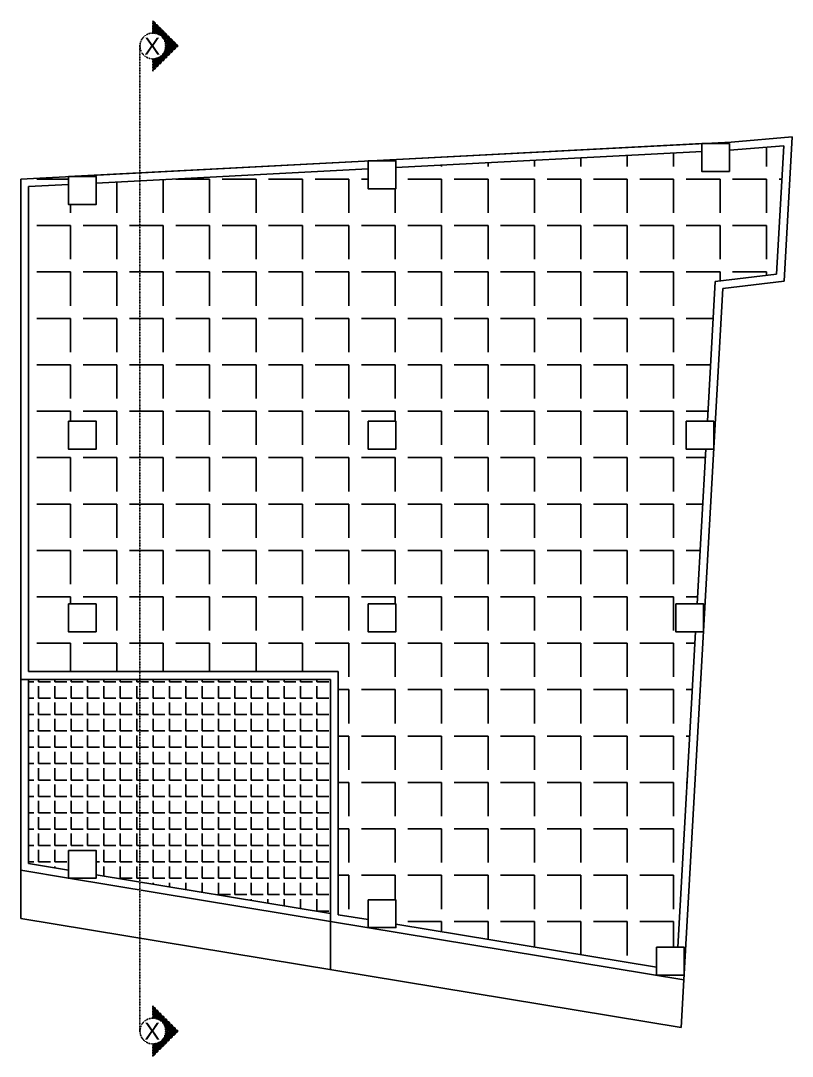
# Model space of a CAD drawing. Header units: inches. Extents: x -14619 to 1971361, y -855114 to -978.
# Drawn here: x 18585 to 18974, y -13081 to -12560 of the extents above; entities that cross this region are included whole.
import ezdxf

# ---------------------------------------------------------------- set-up
doc = ezdxf.new("R2010")
doc.units = ezdxf.units.IN
doc.header["$LTSCALE"] = 0.5
doc.header["$MEASUREMENT"] = 0
doc.linetypes.add('CENTERX2', pattern=[4, 2.5, -0.5, 0.5, -0.5])
doc.layers.add('A-Sect-Iden', color=111, linetype='CENTERX2')
doc.layers.add('Toilet', color=7, linetype='Continuous', lineweight=25)
doc.styles.add('HEADING', font='swissel.ttf')

msp = doc.modelspace()

# ---------------------------------------------------------------- hatches: boundary and pattern name
at = {"layer": 'A-Sect-Iden', "ltscale": 0.5}
h = msp.add_hatch(dxfattribs=at)
h.set_pattern_fill('ANSI37', color=2, scale=4.8, angle=359.9886, style=0)
h.set_pattern_definition([(225.0114023, (44570.2475, -6632.8458), (0.424348492, -0.424179628), []), (315.0114023, (44570.2475, -6632.8458), (0.424179628, 0.424348492), [])])
h.paths.add_polyline_path([(18651.78, -12565.78), (18651.78, -12559.55), (18664.49, -12572.26), (18651.77, -12584.97), (18651.77, -12578.74, 1)])
h = msp.add_hatch(dxfattribs=at)
h.set_pattern_fill('ANSI37', color=2, scale=4.8, angle=359.9886, style=0)
h.set_pattern_definition([(225.0114023, (44570.2475, -7129.05434), (0.424348492, -0.424179628), []), (315.0114023, (44570.2475, -7129.05434), (0.424179628, 0.424348492), [])])
h.paths.add_polyline_path([(18651.78, -13061.99), (18651.78, -13055.76), (18664.49, -13068.47), (18651.77, -13081.18), (18651.77, -13074.95, 1)])
at = {"layer": 'Toilet'}
h = msp.add_hatch(dxfattribs=at)
h.set_pattern_fill('ANGLE', color=256, scale=85, angle=180, style=0)
h.set_pattern_definition([(180, (-230.01, -5977.51), (-3e-15, -23.375), [17, -6.375]), (270, (-230.01, -5977.51), (23.375, -4e-15), [17, -6.375])])
h.paths.add_polyline_path([(18920.39, -12761.34), (18931.18, -12761.34), (18935.14, -12690.95), (18966.02, -12687.21), (18969.67, -12622.49), (18942.28, -12624.78), (18942.28, -12635.47), (18928.28, -12635.47), (18928.28, -12625.47), (18774.21, -12633.48), (18774.21, -12644.21), (18760.21, -12644.21), (18760.21, -12634.21), (18623.28, -12641.33), (18623.28, -12652.05), (18609.28, -12652.05), (18609.28, -12638.05), (18609.21, -12638.06), (18589.21, -12639.1), (18589.21, -12887.34), (18745.21, -12887.34), (18745.21, -13009.85), (18760.21, -13012.32), (18760.21, -13002.38), (18774.21, -13002.38), (18774.21, -13014.63), (18905.46, -13036.28), (18905.46, -13026.28), (18916.25, -13026.28), (18925.2, -12867.3), (18915.21, -12867.3), (18915.21, -12853.3), (18915.97, -12853.3), (18925.99, -12853.3), (18930.39, -12775.34), (18920.39, -12775.34)])
h.paths.add_polyline_path([(18623.28, -12761.34), (18623.28, -12775.34), (18609.28, -12775.34), (18609.28, -12761.34)], flags=16)
h.paths.add_polyline_path([(18760.21, -12761.34), (18774.21, -12761.34), (18774.21, -12775.34), (18760.21, -12775.34)], flags=16)
h.paths.add_polyline_path([(18623.21, -12867.34), (18609.21, -12867.34), (18609.21, -12853.34), (18623.21, -12853.34)], flags=16)
h.paths.add_polyline_path([(18760.21, -12853.34), (18774.21, -12853.34), (18774.21, -12867.34), (18760.21, -12867.34)], flags=16)
h = msp.add_hatch(dxfattribs=at)
h.set_pattern_fill('ANGLE', color=256, scale=30, style=0)
h.set_pattern_definition([(0, (-12962.107, 7592.228), (0, 8.25), [6, -2.25]), (90, (-12962.107, 7592.228), (-8.25, 5e-16), [6, -2.25])])
h.paths.add_polyline_path([(18589.21, -12891.34), (18589.21, -12984.11), (18609.21, -12987.41), (18609.21, -12977.47), (18623.21, -12977.47), (18623.21, -12989.72), (18741.21, -13009.19), (18741.21, -12891.34)])

# ---------------------------------------------------------------- linework, layer by layer
for p, q in [((18973.92, -12618.12), (18943.11, -12620.7)), ((18973.92, -12618.11), (18969.83, -12690.78)), ((18585.21, -12639.3), (18928.28, -12621.47)), ((18969.67, -12622.49), (18942.28, -12624.78)), ((18969.67, -12622.49), (18966.02, -12687.21)), ((18774.21, -12633.48), (18928.49, -12625.46)), ((18623.28, -12641.33), (18760.21, -12634.21)), ((18585.21, -12639.3), (18585.21, -12891.34)), ((18589.21, -12643.1), (18609.28, -12642.06)), ((18589.21, -12643.1), (18589.21, -12887.34)), ((18935.14, -12690.95), (18931.18, -12761.34)), ((18966.02, -12687.21), (18935.14, -12690.95)), ((18969.83, -12690.78), (18938.95, -12694.52)), ((18938.95, -12694.52), (18919.33, -13042.62)), ((18609.28, -12765.34), (18609.21, -12765.34)), ((18930.39, -12775.34), (18925.99, -12853.3)), ((18925.2, -12867.3), (18916.25, -13026.28)), ((18589.21, -12887.34), (18745.21, -12887.34)), ((18585.21, -12891.34), (18741.21, -12891.34)), ((18585.21, -12891.34), (18585.21, -13011.83)), ((18589.21, -12891.34), (18589.21, -12984.11)), ((18609.21, -12991.47), (18585.21, -12987.51)), ((18609.21, -12987.41), (18589.21, -12984.11)), ((18917.97, -13066.72), (18919.33, -13042.62))]:
    msp.add_line(p, q)
at = {"layer": 'A-Sect-Iden', "ltscale": 0.1}
msp.add_line((18645.29, -13068.47), (18645.29, -12572.26), dxfattribs=at)
for points in [[(18651.78, -12565.78), (18651.78, -12559.55), (18664.49, -12572.26), (18651.77, -12584.97), (18651.77, -12578.74)], [(18651.78, -13061.99), (18651.78, -13055.76), (18664.49, -13068.47), (18651.77, -13081.18), (18651.77, -13074.95)]]:
    msp.add_lwpolyline(points, dxfattribs=at)
for centre in [(18651.77, -12572.26), (18651.77, -13068.47)]:
    msp.add_circle(centre, 6.48, dxfattribs=at)
at = {"layer": 'Toilet'}
for p, q in [((18609.21, -12638.06), (18943.11, -12620.7)), ((18919.33, -13042.62), (18938.95, -12694.52)), ((18760.21, -12775.34), (18774.21, -12775.34)), ((18920.39, -12775.34), (18925.8, -12775.34)), ((18623.28, -12853.34), (18609.21, -12853.34)), ((18915.21, -12853.3), (18915.97, -12853.3)), ((18745.21, -12887.34), (18745.21, -13009.85)), ((18741.21, -12891.34), (18741.21, -13037.57)), ((18741.21, -13013.24), (18609.21, -12991.47)), ((18741.21, -13009.19), (18623.21, -12989.72)), ((18917.97, -13066.72), (18585.21, -13011.83)), ((18919.33, -13042.62), (18741.21, -13013.24)), ((18760.21, -13012.32), (18745.21, -13009.85)), ((18905.46, -13036.28), (18774.21, -13014.63))]:
    msp.add_line(p, q, dxfattribs=at)
for points in [[(18928.28, -12621.47), (18942.28, -12621.47), (18942.28, -12635.47), (18928.28, -12635.47)], [(18760.21, -12630.21), (18774.21, -12630.21), (18774.21, -12644.21), (18760.21, -12644.21)], [(18609.28, -12638.05), (18623.28, -12638.05), (18623.28, -12652.05), (18609.28, -12652.05)], [(18609.28, -12761.34), (18623.28, -12761.34), (18623.28, -12775.34), (18609.28, -12775.34)], [(18760.21, -12761.34), (18774.21, -12761.34), (18774.21, -12775.34), (18760.21, -12775.34)], [(18920.39, -12761.34), (18934.39, -12761.34), (18934.39, -12775.34), (18920.39, -12775.34)], [(18609.21, -12853.34), (18623.21, -12853.34), (18623.21, -12867.34), (18609.21, -12867.34)], [(18760.21, -12853.34), (18774.21, -12853.34), (18774.21, -12867.34), (18760.21, -12867.34)], [(18915.21, -12853.3), (18929.21, -12853.3), (18929.21, -12867.3), (18915.21, -12867.3)], [(18609.21, -12977.47), (18623.21, -12977.47), (18623.21, -12991.47), (18609.21, -12991.47)], [(18760.21, -13002.38), (18774.21, -13002.38), (18774.21, -13016.38), (18760.21, -13016.38)], [(18905.46, -13026.28), (18919.46, -13026.28), (18919.46, -13040.28), (18905.46, -13040.28)]]:
    msp.add_lwpolyline(points, close=True, dxfattribs=at)
msp.add_lwpolyline([(18919.33, -13042.62), (18938.95, -12694.52)], dxfattribs=at)

# ---------------------------------------------------------------- texts
at = {"layer": 'A-Sect-Iden', "ltscale": 0.5, "char_height": 8.64, "width": 27.6731, "attachment_point": 5, "style": 'HEADING'}
for insert in [(18651.45, -12572.34), (18651.45, -13068.55)]:
    msp.add_mtext('{\\fArial|b0|i0|c0|p34;X}', dxfattribs=dict(at, insert=insert))

doc.saveas('drawing.dxf')
